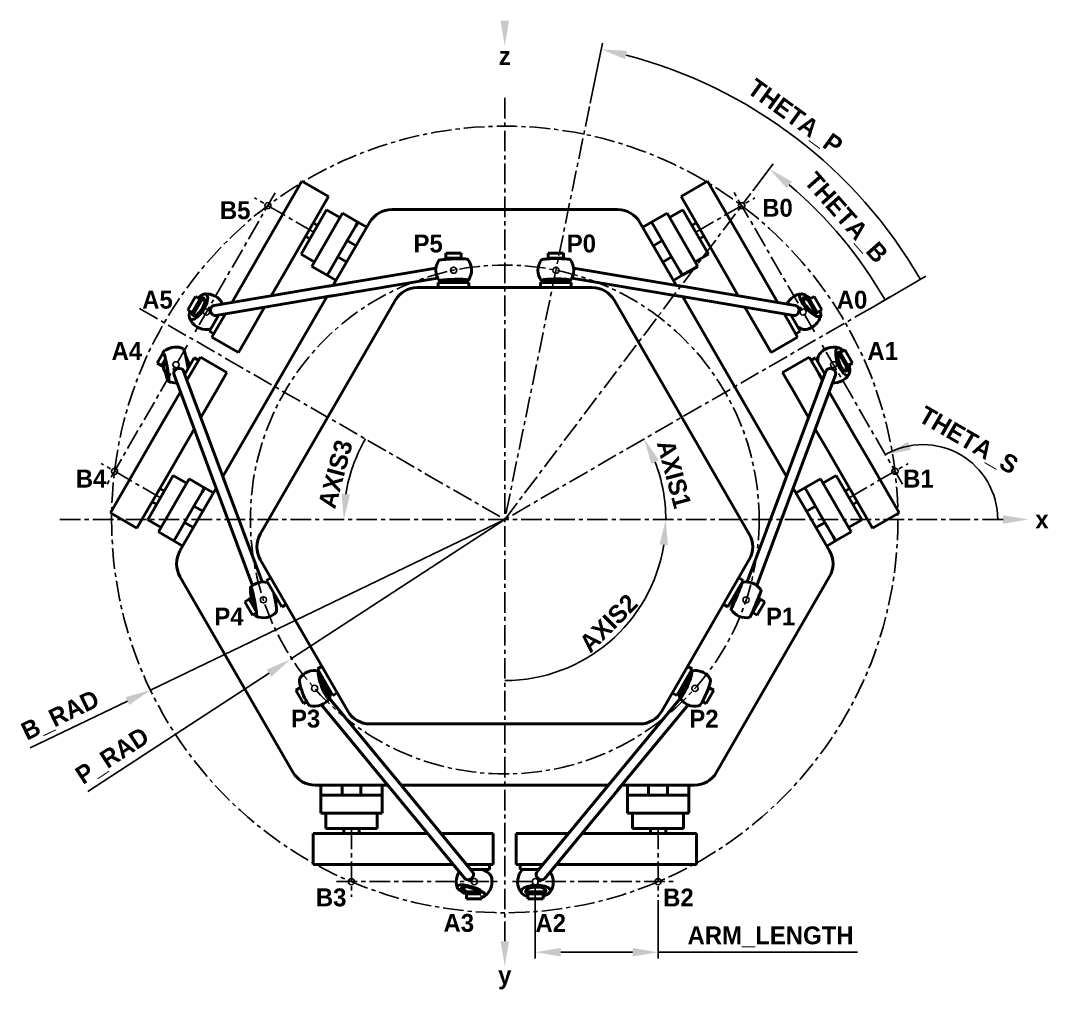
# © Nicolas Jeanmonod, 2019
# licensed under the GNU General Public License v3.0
# Model space of a CAD drawing. Header units: millimetres. Extents: x -95 to 106, y -92 to 221.
# Drawn here: x -94.8 to 106.5, y -92 to 97.7 of the extents above; entities that cross this region are included whole.
import ezdxf

# ---------------------------------------------------------------- set-up
doc = ezdxf.new("R2010")
doc.units = ezdxf.units.MM
doc.header["$LTSCALE"] = 12.7
doc.linetypes.add('CENTER', pattern=[50.8, 31.75, -6.35, 6.35, -6.35])
doc.layers.add('cotes', color=7, linetype='Continuous')
doc.layers.add('points', color=7, linetype='Continuous')
doc.layers.add('Stewart Platform', color=7, linetype='Continuous', lineweight=40)
doc.styles.get("Standard").update_dxf_attribs({"font": 'Comfortaa-Bold.ttf'})
doc.dimstyles.new('ISO-25', dxfattribs={"dimtxt": 3.5, "dimasz": 5, "dimexe": 1.25, "dimexo": 0.625, "dimgap": 1, "dimtad": 1, "dimdec": 8, "dimtxsty": 'Standard', "dimcen": 2.5, "dimadec": 0, "dimazin": 0, "dimtfac": 1, "dimtmove": 0, "dimatfit": 3, "dimfxl": 1, "dimarcsym": 0})

# ---------------------------------------------------------------- blocks, each defined once
blk = doc.blocks.new('*D12')
at = {"layer": 'cotes', "color": 0, "lineweight": -2}
for p, q in [((0, 0), (-41.97, -27.36)), ((-46.16, -30.09), (-81.65, -53.23))]:
    blk.add_line(p, q, dxfattribs=at)
at = {"layer": 'cotes', "color": 0}
blk.add_solid([(-45.7, -30.79), (-46.61, -29.39), (-41.97, -27.36)], dxfattribs=at)
at = {"layer": 'Defpoints', "color": 0}
for p in [(0, 0), (-41.97, -27.36)]:
    blk.add_point(p, dxfattribs=at)
at = {"layer": 'cotes', "color": 0, "insert": (-76.72, -46.46), "char_height": 3.5, "attachment_point": 5, "rotation": 33.1001}
blk.add_mtext('P_RAD', dxfattribs=at)
blk = doc.blocks.new('POINT_COORD')
at = {"layer": 'points'}
blk.add_circle((0, 0), 0.2, dxfattribs=at)
blk = doc.blocks.new('*D39')
at = {"layer": 'cotes', "color": 0, "lineweight": -2}
for p, q in [((5.97, -71.53), (5.97, -85.97)), ((30.02, -74.53), (30.02, -85.97)), ((10.97, -84.72), (25.02, -84.72)), ((30.02, -84.72), (69.06, -84.72))]:
    blk.add_line(p, q, dxfattribs=at)
at = {"layer": 'cotes', "color": 0}
for points in [[(10.97, -83.88), (10.97, -85.55), (5.97, -84.72)], [(25.02, -85.55), (25.02, -83.88), (30.02, -84.72)]]:
    blk.add_solid(points, dxfattribs=at)
at = {"layer": 'Defpoints', "color": 0}
for p in [(5.97, -70.9), (30.02, -73.9), (30.02, -84.72)]:
    blk.add_point(p, dxfattribs=at)
at = {"layer": 'cotes', "color": 0, "insert": (52.04, -81.72), "char_height": 3.5, "attachment_point": 5}
blk.add_mtext('ARM_LENGTH', dxfattribs=at)
blk = doc.blocks.new('*D42')
at = {"layer": 'cotes', "color": 0, "lineweight": -2}
for p, q in [((0, 0), (-69.38, -33.39)), ((-73.89, -35.55), (-92.9, -44.7))]:
    blk.add_line(p, q, dxfattribs=at)
at = {"layer": 'cotes', "color": 0}
blk.add_solid([(-73.52, -36.3), (-74.25, -34.8), (-69.38, -33.39)], dxfattribs=at)
at = {"layer": 'Defpoints', "color": 0}
for p in [(0, 0), (-69.38, -33.39)]:
    blk.add_point(p, dxfattribs=at)
at = {"layer": 'cotes', "color": 0, "insert": (-86.94, -38.53), "char_height": 3.5, "attachment_point": 5, "rotation": 25.697}
blk.add_mtext('B_RAD', dxfattribs=at)

msp = doc.modelspace()

# ---------------------------------------------------------------- linework, layer by layer
at = {"layer": 'cotes'}
for p, q in [((16.7124201, 81.4880622), (19.12987896, 93.2753459)), ((48.57517975, 64.34286931), (52.56345423, 69.62575297)), ((72.03962069, 41.5920944), (82.46018322, 47.60840898)), ((72.03962069, 41.5920944), (75.55128489, 43.61955467))]:
    msp.add_line(p, q, dxfattribs=at)
at = {"layer": 'cotes', "linetype": 'CENTER', "ltscale": 0.01}
for p, q in [((0, 82.5591888), (0, -82.5591888)), ((16.58685222, 80.87580595), (0, 0)), ((-44.93407744, 63.97327857), (-60.65180028, 36.74938403)), ((-37.38802036, 56.25185262), (-48.98911489, 62.94974767)), ((0, 0), (48.1986037, 63.84405523)), ((37.38802036, 56.25185262), (48.98911489, 62.94974767)), ((60.65180028, 36.74938403), (44.89103868, 64.04782388)), ((-71.49835482, 41.2795944), (0, 0)), ((72.03962069, 41.5920944), (0, 0)), ((-62.15180028, 34.15130782), (-77.91256188, 6.85286796)), ((77.86952313, 6.92741327), (62.15180028, 34.15130782)), ((-67.40954356, 4.25304912), (-79.01063809, 10.95094417)), ((67.40954356, 4.25304912), (79.01063809, 10.95094417)), ((97.5591888, 0), (-87.5591888, 0)), ((-30.0215232, -60.50490174), (-30.0215232, -73.90069184)), ((30.0215232, -60.50490174), (30.0215232, -73.90069184)), ((-32.93544569, -70.90069184), (-1.5, -70.90069184)), ((1.5, -70.90069184), (33.0215232, -70.90069184))]:
    msp.add_line(p, q, dxfattribs=at)
for radius in [76.99480475, 49.8095835]:
    msp.add_circle((0, 0), radius, dxfattribs=at)
at = {"layer": 'cotes'}
for radius, start, end in [(93.96681796, 30, 75.3608188272), (85.98910934, 30, 49.6172450533), (31.52259936, 150, 170.9023979041), (31.52259936, 360, 20.9023979041), (31.52259936, 270, 350.9023979041)]:
    msp.add_arc((0, 0), radius, start, end, dxfattribs=at)
at = {"layer": 'cotes', "ltscale": 0.01}
msp.add_arc((81.86906704, 0), 14.65162968, 0, 120, dxfattribs=at)
at = {"layer": 'cotes'}
for points in [[(0.83333333, 97.66882684), (-0.83333333, 97.66882684), (0, 92.66882684)], [(23.93741678, 91.727931), (23.55924985, 90.10473429), (18.87874319, 92.05083342)], [(56.23276642, 66.15097845), (55.19031547, 64.85056552), (51.81030214, 68.62812482)], [(30.20054241, 11.60465996), (28.69562301, 10.888423), (27.29937184, 15.76129968)], [(78.94903761, 15.19537443), (79.52386789, 13.63097424), (74.5432522, 12.68868351)], [(-31.95676691, 5.05034088), (-30.29535, 4.91816058), (-31.52259936, 0)], [(31.95676691, -5.05034088), (30.29535, -4.91816058), (31.52259936, 0)], [(97.5591888, -0.83333333), (97.5591888, 0.83333333), (102.5591888, 0)], [(0.83333333, -82.5591888), (-0.83333333, -82.5591888), (0, -87.5591888)]]:
    msp.add_solid(points, dxfattribs=at)
at = {"layer": 'Stewart Platform'}
for p, q in [((-45.93671882, 55.45511671), (-39.71020564, 66.2397539)), ((-34.51032529, 63.23760158), (-39.71020564, 66.2397539)), ((34.51032529, 63.23760158), (39.71020564, 66.2397539)), ((45.93671882, 55.45511671), (39.71020564, 66.2397539)), ((-40.73683847, 52.45296439), (-34.51032529, 63.23760158)), ((40.73683847, 52.45296439), (34.51032529, 63.23760158)), ((-39.88981396, 51.918619), (-34.88622676, 60.58508625)), ((-32.28628659, 59.08401009), (-34.88622676, 60.58508625)), ((22.12911358, 60.66527075), (-22.12911358, 60.66527075)), ((34.88622676, 60.58508625), (32.28628659, 59.08401009)), ((34.88622676, 60.58508625), (39.88981396, 51.918619)), ((-37.79023251, 49.55089611), (-31.78592787, 59.95065681)), ((-28.75266433, 58.19940129), (-31.78592787, 59.95065681)), ((28.75266433, 58.19940129), (31.78592787, 59.95065681)), ((31.78592787, 59.95065681), (37.79023251, 49.55089611)), ((-36.63748228, 57.55182271), (-37.50412901, 58.05218143)), ((-26.46234721, 58.16347715), (-33.57354243, 45.84652572)), ((-30.83084497, 54.59988685), (-29.25302305, 57.33275457)), ((-29.25302305, 57.33275457), (-28.75266433, 58.19940129)), ((-28.75266433, 58.19940129), (-27.01937088, 57.19868385)), ((33.57354243, 45.84652572), (26.46234721, 58.16347715)), ((27.01937088, 57.19868385), (28.75266433, 58.19940129)), ((28.75266433, 58.19940129), (29.25302305, 57.33275457)), ((29.25302305, 57.33275457), (30.83084497, 54.59988685)), ((37.50412901, 58.05218143), (36.63748228, 57.55182271)), ((-45.93671882, 55.45511671), (-48.41889021, 51.15586975)), ((-39.00520517, 55.45224126), (-38.13855844, 54.95188254)), ((-30.83084497, 54.59988685), (-32.67878833, 51.39915504)), ((-30.83084497, 54.59988685), (-29.09755152, 53.59916941)), ((29.09755152, 53.59916941), (30.83084497, 54.59988685)), ((32.67878833, 51.39915504), (30.83084497, 54.59988685)), ((38.13855844, 54.95188254), (39.00520517, 55.45224126)), ((45.93671882, 55.45511671), (48.41889021, 51.15586975)), ((-40.73683847, 52.45296439), (-43.21900986, 48.15371743)), ((40.73683847, 52.45296439), (43.21900986, 48.15371743)), ((-53.40973319, 42.51147615), (-48.41889021, 51.15586975)), ((-39.88981396, 51.918619), (-37.28987379, 50.41754284)), ((-34.25661025, 48.66628732), (-32.67878833, 51.39915504)), ((-30.94549488, 50.3984376), (-32.67878833, 51.39915504)), ((-11.55828643, 51.09561561), (-11.55828643, 50.93096229)), ((-8.45606237, 51.09561561), (-11.55828643, 51.09561561)), ((-11.50825056, 52.14636892), (-11.50825056, 51.14565148)), ((-8.50609824, 52.14636892), (-11.50825056, 52.14636892)), ((-8.50609824, 51.14565148), (-11.50825056, 51.14565148)), ((-11.00789184, 51.14565148), (-11.00789184, 51.09561561)), ((-9.00645696, 51.09561561), (-9.00645696, 51.14565148)), ((-8.50609824, 51.14565148), (-8.50609824, 52.14636892)), ((-8.45606237, 51.023378), (-8.45606237, 51.09561561)), ((8.45606237, 51.09561561), (8.45606237, 51.01572871)), ((11.55828643, 51.09561561), (8.45606237, 51.09561561)), ((8.50609824, 52.14636892), (8.50609824, 51.14565148)), ((11.50825056, 52.14636892), (8.50609824, 52.14636892)), ((11.50825056, 51.14565148), (8.50609824, 51.14565148)), ((9.00645696, 51.14565148), (9.00645696, 51.09561561)), ((11.00789184, 51.09561561), (11.00789184, 51.14565148)), ((11.50825056, 51.14565148), (11.50825056, 52.14636892)), ((11.55828643, 51.03445812), (11.55828643, 51.09561561)), ((32.67878833, 51.39915504), (30.94549488, 50.3984376)), ((32.67878833, 51.39915504), (34.25661025, 48.66628732)), ((37.28987379, 50.41754284), (39.88981396, 51.918619)), ((53.40973319, 42.51147615), (48.41889021, 51.15586975)), ((-34.75696897, 47.79964059), (-37.79023251, 49.55089611)), ((-13.48314666, 49.22431467), (-34.83418484, 45.6345745)), ((-34.75696897, 47.79964059), (-34.25661025, 48.66628732)), ((34.83418484, 45.6345745), (13.48314666, 49.22431467)), ((34.25661025, 48.66628732), (34.75696897, 47.79964059)), ((34.75696897, 47.79964059), (37.79023251, 49.55089611)), ((-45.73120773, 43.80246308), (-43.21900986, 48.15371743)), ((-33.02367552, 46.79892315), (-34.75696897, 47.79964059)), ((-34.50234203, 43.66084151), (-13.15130385, 47.25058168)), ((-13.00932672, 46.39224364), (-13.00932672, 45.3915262)), ((-7.00502208, 46.39224364), (-13.00932672, 46.39224364)), ((-11.55828643, 46.83105371), (-11.55828643, 46.49231538)), ((-8.45606237, 46.83105371), (-11.55828643, 46.83105371)), ((-8.45606237, 46.49231538), (-11.55828643, 46.49231538)), ((-11.00789184, 46.49231538), (-11.00789184, 46.39224364)), ((-9.00645696, 46.39224364), (-9.00645696, 46.49231538)), ((-8.45606237, 46.49231538), (-8.45606237, 46.83105371)), ((-7.00502208, 45.3915262), (-7.00502208, 46.39224364)), ((7.00502208, 46.39224364), (7.00502208, 45.3915262)), ((13.00932672, 46.39224364), (7.00502208, 46.39224364)), ((8.45606237, 46.83105371), (8.45606237, 46.49231538)), ((11.55828643, 46.83105371), (8.45606237, 46.83105371)), ((11.55828643, 46.49231538), (8.45606237, 46.49231538)), ((9.00645696, 46.49231538), (9.00645696, 46.39224364)), ((11.00789184, 46.39224364), (11.00789184, 46.49231538)), ((11.55828643, 46.49231538), (11.55828643, 46.83105371)), ((13.00932672, 45.3915262), (13.00932672, 46.39224364)), ((13.15130385, 47.25058168), (34.50234203, 43.66084151)), ((34.75696897, 47.79964059), (33.02367552, 46.79892315)), ((45.73120773, 43.80246308), (43.21900986, 48.15371743)), ((-33.91458796, 45.7891859), (-56.92136085, 41.92106781)), ((-17.12552638, 45.3915262), (17.12552638, 45.3915262)), ((56.92136085, 41.92106781), (33.91458796, 45.7891859)), ((-60.56248403, 43.63223371), (-62.06356019, 41.03229353)), ((-59.69583731, 43.13187499), (-61.19691347, 40.53193481)), ((-59.62748704, 43.15018939), (-61.17859907, 40.46358454)), ((-59.33413104, 42.98082023), (-60.88524307, 40.29421538)), ((-59.69583731, 43.13187499), (-60.56248403, 43.63223371)), ((-59.90268433, 42.67353369), (-59.94601667, 42.69855163)), ((-59.33413104, 42.98082023), (-59.62748704, 43.15018939)), ((-56.58951803, 39.94733482), (-33.58274514, 43.81545291)), ((-34.87125838, 43.59881577), (-55.19331122, 8.39998773)), ((-47.872978, -2.861035), (-21.45876001, 42.8897326)), ((21.45876001, 42.8897326), (47.872978, -2.861035)), ((33.58274514, 43.81545291), (56.58951803, 39.94733482)), ((55.19331122, 8.39998773), (34.87125838, 43.59881577)), ((59.62748704, 43.15018939), (59.33413104, 42.98082023)), ((59.33413104, 42.98082023), (60.82842955, 40.39261929)), ((59.62748704, 43.15018939), (61.16085223, 40.49432296)), ((60.56248403, 43.63223371), (59.69583731, 43.13187499)), ((59.69583731, 43.13187499), (61.18769315, 40.54790487)), ((59.94601667, 42.69855163), (59.90268433, 42.67353369)), ((60.56248403, 43.63223371), (62.06356019, 41.03229353)), ((-62.06356019, 41.03229353), (-61.19691347, 40.53193481)), ((-61.17859907, 40.46358454), (-60.88524307, 40.29421538)), ((-60.94673411, 40.96525818), (-60.90340177, 40.94024024)), ((-55.46315672, 38.95484226), (-54.70744913, 40.2637662)), ((-50.26327637, 35.95268994), (-47.02892368, 41.55475313)), ((50.26327637, 35.95268994), (47.02892368, 41.55475313)), ((55.46315672, 38.95484226), (54.70744913, 40.2637662)), ((60.90340177, 40.94024024), (60.94673411, 40.96525818)), ((61.32879164, 40.60807471), (62.06356019, 41.03229353)), ((-55.98720338, 40.04860171), (-57.8308796, 36.85526081)), ((-55.46315672, 38.95484226), (-57.33950192, 35.70491704)), ((55.46315672, 38.95484226), (57.33950192, 35.70491704)), ((55.98720338, 40.04860171), (57.8308796, 36.85526081)), ((-57.8308796, 36.85526081), (-56.96423288, 36.35490209)), ((56.96423288, 36.35490209), (57.8308796, 36.85526081)), ((-57.33950192, 35.70491704), (-52.13962157, 32.70276472)), ((-50.26327637, 35.95268994), (-52.13962157, 32.70276472)), ((50.26327637, 35.95268994), (52.13962157, 32.70276472)), ((52.13962157, 32.70276472), (57.33950192, 35.70491704)), ((-68.06786483, 30.63253283), (-66.56678867, 33.23247301)), ((-66.40409972, 33.1385445), (-66.56678867, 33.23247301)), ((65.49536861, 32.67166479), (65.33843568, 32.58105953)), ((66.88954771, 29.89445468), (65.33843568, 32.58105953)), ((67.18290371, 30.06382384), (65.63448684, 32.74576053)), ((67.20121811, 30.13217411), (65.70014195, 32.73211429)), ((66.56678867, 33.23247301), (65.76653198, 32.77044459)), ((65.95032131, 32.29879093), (65.90698897, 32.27377299)), ((68.06786483, 30.63253283), (66.56678867, 33.23247301)), ((-68.06786483, 30.63253283), (-67.20121811, 30.13217411)), ((-67.20121811, 30.13217411), (-66.50897321, 31.33117745)), ((-67.18290371, 30.06382384), (-66.48958734, 31.26468302)), ((-66.95103875, 30.56549748), (-66.90770641, 30.54047954)), ((-66.88954771, 29.89445468), (-66.36780635, 30.79813723)), ((-62.67670815, 28.46203956), (-60.83303192, 31.65538046)), ((-62.11578948, 30.31119933), (-61.93857274, 30.61814774)), ((-62.028161, 29.78549966), (-61.64521674, 30.44877858)), ((-61.64521674, 30.44877858), (-61.93857274, 30.61814774)), ((-61.46746136, 28.55508156), (-59.59111616, 31.80500678)), ((-59.9663852, 31.15502174), (-60.83303192, 31.65538046)), ((-54.39123581, 28.80285446), (-59.59111616, 31.80500678)), ((59.59111616, 31.80500678), (54.39123581, 28.80285446)), ((61.46746136, 28.55508156), (59.59111616, 31.80500678)), ((60.83303192, 31.65538046), (59.9663852, 31.15502174)), ((62.67670815, 28.46203956), (60.83303192, 31.65538046)), ((66.90770641, 30.54047954), (66.95103875, 30.56549748)), ((67.20121811, 30.13217411), (68.06786483, 30.63253283)), ((-67.18290371, 30.06382384), (-66.88954771, 29.89445468)), ((-64.7653901, 28.3348106), (-56.61189218, 6.47630178)), ((-54.73666787, 7.17578397), (-62.89016578, 29.03429279)), ((-61.46746136, 28.55508156), (-62.22316894, 27.24615763)), ((-61.83374936, 29.92208701), (-61.92041404, 29.97212288)), ((-56.26758101, 25.55292924), (-54.39123581, 28.80285446)), ((56.26758101, 25.55292924), (54.39123581, 28.80285446)), ((62.89016578, 29.03429279), (54.73666787, 7.17578397)), ((56.61189218, 6.47630178), (64.7653901, 28.3348106)), ((61.46746136, 28.55508156), (62.22316894, 27.24615763)), ((66.88954771, 29.89445468), (67.18290371, 30.06382384)), ((-63.52088489, 24.99844767), (-68.51172787, 16.35405407)), ((-56.26758101, 25.55292924), (-59.5019337, 19.95086606)), ((56.26758101, 25.55292924), (59.5019337, 19.95086606)), ((63.52088489, 24.99844767), (68.51172787, 16.35405407)), ((-70.99389925, 12.05480711), (-68.51172787, 16.35405407)), ((-60.79964964, 17.7031561), (-63.31184752, 13.35190175)), ((60.79964964, 17.7031561), (63.31184752, 13.35190175)), ((70.99389925, 12.05480711), (68.51172787, 16.35405407)), ((-65.7940189, 9.05265479), (-63.31184752, 13.35190175)), ((65.7940189, 9.05265479), (63.31184752, 13.35190175)), ((-70.99389925, 12.05480711), (-77.22041244, 1.27016992)), ((70.99389925, 12.05480711), (77.22041244, 1.27016992)), ((-65.7940189, 9.05265479), (-72.02053209, -1.7319824)), ((-69.91133716, -0.08018451), (-64.90774996, 8.58628275)), ((-62.30780979, 7.08520659), (-64.90774996, 8.58628275)), ((64.90774996, 8.58628275), (62.30780979, 7.08520659)), ((64.90774996, 8.58628275), (69.91133716, -0.08018451)), ((65.7940189, 9.05265479), (72.02053209, -1.7319824)), ((-67.81175571, -2.44790739), (-61.80745107, 7.95185331)), ((-66.65900548, 5.55301921), (-67.52565221, 6.05337793)), ((-56.49102717, 6.15227778), (-63.60222239, -6.16467365)), ((-58.77418753, 6.20059779), (-61.80745107, 7.95185331)), ((-59.27454625, 5.33395107), (-58.77418753, 6.20059779)), ((-58.77418753, 6.20059779), (-57.04089408, 5.19988035)), ((-56.93779323, 7.35000174), (-49.37108032, -12.9354098)), ((-47.495856, -12.23592761), (-55.06256891, 8.04948393)), ((55.06256891, 8.04948393), (47.495856, -12.23592761)), ((49.37108032, -12.9354098), (56.93779323, 7.35000174)), ((63.60222239, -6.16467365), (56.49102717, 6.15227778)), ((57.04089408, 5.19988035), (58.77418753, 6.20059779)), ((58.77418753, 6.20059779), (61.80745107, 7.95185331)), ((58.77418753, 6.20059779), (59.27454625, 5.33395107)), ((61.80745107, 7.95185331), (67.81175571, -2.44790739)), ((67.52565221, 6.05337793), (66.65900548, 5.55301921)), ((-60.85236817, 2.60108334), (-59.27454625, 5.33395107)), ((59.27454625, 5.33395107), (60.85236817, 2.60108334)), ((-69.02672837, 3.45343775), (-68.16008164, 2.95307903)), ((-60.85236817, 2.60108334), (-62.70031153, -0.59964846)), ((-60.85236817, 2.60108334), (-59.11907472, 1.6003659)), ((59.11907472, 1.6003659), (60.85236817, 2.60108334)), ((62.70031153, -0.59964846), (60.85236817, 2.60108334)), ((68.16008164, 2.95307903), (69.02672837, 3.45343775)), ((-72.02053209, -1.7319824), (-77.22041244, 1.27016992)), ((72.02053209, -1.7319824), (77.22041244, 1.27016992)), ((-69.91133716, -0.08018451), (-67.31139699, -1.58126067)), ((-64.27813345, -3.33251619), (-62.70031153, -0.59964846)), ((-60.96701808, -1.6003659), (-62.70031153, -0.59964846)), ((62.70031153, -0.59964846), (60.96701808, -1.6003659)), ((62.70031153, -0.59964846), (64.27813345, -3.33251619)), ((67.31139699, -1.58126067), (69.91133716, -0.08018451)), ((-64.77849217, -4.19916291), (-67.81175571, -2.44790739)), ((-64.77849217, -4.19916291), (-64.27813345, -3.33251619)), ((64.27813345, -3.33251619), (64.77849217, -4.19916291)), ((64.77849217, -4.19916291), (67.81175571, -2.44790739)), ((-63.04519872, -5.19988035), (-64.77849217, -4.19916291)), ((64.77849217, -4.19916291), (63.04519872, -5.19988035)), ((-30.74745161, -37.526904), (-47.872978, -7.8646222)), ((47.872978, -7.8646222), (30.74745161, -37.526904)), ((-63.60222239, -11.16826085), (-41.47310881, -49.4970099)), ((-45.81487816, -11.42935567), (-46.68152489, -11.92971439)), ((-46.68152489, -11.92971439), (-43.67937257, -17.12959474)), ((41.47310881, -49.4970099), (63.60222239, -11.16826085)), ((43.67937257, -17.12959474), (46.68152489, -11.92971439)), ((46.68152489, -11.92971439), (45.81487816, -11.42935567)), ((44.49155739, -15.92299286), (46.04266942, -13.23638802)), ((45.76747212, -13.71304372), (45.68080745, -13.66300784)), ((46.12770435, -13.28548296), (46.04266942, -13.23638802)), ((-50.04755875, -15.6063884), (-50.91420548, -16.10674712)), ((-50.04755875, -15.6063884), (-48.79666195, -17.77300521)), ((-49.73588836, -15.36866897), (-50.02924435, -15.53803813)), ((-50.02924435, -15.53803813), (-48.80442897, -17.65948059)), ((-49.75404706, -16.01469383), (-49.79737939, -16.03971176)), ((-49.73588836, -15.36866897), (-48.89912785, -16.81798067)), ((-45.12508545, -14.82569007), (-44.49155739, -15.92299286)), ((-44.93486444, -15.83263917), (-44.78491338, -16.09236203)), ((-44.78491338, -16.09236203), (-44.49155739, -15.92299286)), ((-44.76675468, -15.44633717), (-44.68009001, -15.39630129)), ((44.49155739, -15.92299286), (44.78491338, -16.09236203)), ((44.68009001, -15.39630129), (44.76675468, -15.44633717)), ((44.78491338, -16.09236203), (45.51162891, -14.83365381)), ((48.47813232, -18.22464298), (50.02924435, -15.53803813)), ((48.54648259, -18.20632858), (50.04755875, -15.6063884)), ((49.39883058, -15.95247017), (49.73588836, -15.36866897)), ((50.02924435, -15.53803813), (49.73588836, -15.36866897)), ((49.79737939, -16.03971176), (49.75404706, -16.01469383)), ((50.91420548, -16.10674712), (50.04755875, -15.6063884)), ((-50.91420548, -16.10674712), (-49.41312932, -18.7066873)), ((-43.67937257, -17.12959474), (-42.81272584, -16.62923602)), ((42.81272584, -16.62923602), (43.67937257, -17.12959474)), ((48.75332962, -17.74798728), (48.79666195, -17.77300521)), ((49.41312932, -18.7066873), (50.91420548, -16.10674712)), ((-49.41312932, -18.7066873), (-48.80884995, -18.35780644)), ((48.44896086, -18.20780083), (48.47813232, -18.22464298)), ((48.54648259, -18.20632858), (49.41312932, -18.7066873)), ((-35.80770376, -28.76229017), (-36.67435049, -29.26264889)), ((-36.67435049, -29.26264889), (-33.67219817, -34.46252924)), ((33.67219817, -34.46252924), (36.67435049, -29.26264889)), ((36.67435049, -29.26264889), (35.80770376, -28.76229017)), ((-36.03549502, -30.56932252), (-36.1989082, -30.66366916)), ((-36.17967279, -30.99707593), (-34.77773898, -33.42529653)), ((-36.03549502, -30.56932252), (-34.48438299, -33.25592737)), ((-35.67363305, -30.99594234), (-35.76029772, -31.04597822)), ((34.48438299, -33.25592737), (36.03549502, -30.56932252)), ((34.77773898, -33.42529653), (36.25071787, -30.87402225)), ((35.76029772, -31.04597822), (35.67363305, -30.99594234)), ((36.27684376, -30.70866528), (36.03549502, -30.56932252)), ((-40.04038435, -32.9393229), (-40.90703108, -33.43968162)), ((-40.90703108, -33.43968162), (-39.40595492, -36.0396218)), ((-40.04038435, -32.9393229), (-39.78674593, -33.37863754)), ((-39.95725721, -32.83355298), (-40.02206995, -32.87097263)), ((-40.02206995, -32.87097263), (-39.86174794, -33.14865851)), ((-39.78898908, -33.37194426), (-39.79020499, -33.37264626)), ((-34.77773898, -33.42529653), (-34.48438299, -33.25592737)), ((-34.75958028, -32.77927167), (-34.67291561, -32.72923579)), ((-33.67219817, -34.46252924), (-32.80555144, -33.96217052)), ((32.80555144, -33.96217052), (33.67219817, -34.46252924)), ((34.48438299, -33.25592737), (34.77773898, -33.42529653)), ((34.67291561, -32.72923579), (34.75958028, -32.77927167)), ((39.40595492, -36.0396218), (40.90703108, -33.43968162)), ((39.67922424, -33.56487057), (40.04038435, -32.9393229)), ((39.79020499, -33.37264626), (39.76092411, -33.35574094)), ((39.79682846, -33.26110233), (40.02206995, -32.87097263)), ((40.02206995, -32.87097263), (39.95133692, -32.83013489)), ((40.90703108, -33.43968162), (40.04038435, -32.9393229)), ((-39.40595492, -36.0396218), (-38.78464709, -35.68090955)), ((-20.56022688, -51.71032544), (-34.34455215, -35.01465406)), ((34.34455215, -35.01465406), (20.56022688, -51.71032544)), ((38.69023206, -35.62639901), (39.40595492, -36.0396218)), ((-35.88793366, -36.28890487), (-22.10360839, -52.98457624)), ((22.10360839, -52.98457624), (35.88793366, -36.28890487)), ((26.41421799, -40.0286976), (-26.41421799, -40.0286976)), ((-37.13987518, -51.9988035), (-22.91748474, -51.9988035)), ((-36.02582784, -54.00023838), (-36.02582784, -51.9988035)), ((-31.86946657, -54.00023838), (-31.86946657, -51.9988035)), ((-28.17357983, -51.9988035), (-28.17357983, -54.00023838)), ((-24.01721856, -51.9988035), (-24.01721856, -54.00023838)), ((-22.69730423, -52.26548768), (-7.84402926, -70.25587842)), ((-6.30064775, -68.98162761), (-21.15392272, -50.99123687)), ((-20.32205284, -51.9988035), (20.32205284, -51.9988035)), ((21.15392272, -50.99123687), (6.30064775, -68.98162761)), ((7.84402926, -70.25587842), (22.69730423, -52.26548768)), ((22.91748474, -51.9988035), (37.13987518, -51.9988035)), ((24.01721856, -54.00023838), (24.01721856, -51.9988035)), ((28.17357983, -54.00023838), (28.17357983, -51.9988035)), ((31.86946657, -51.9988035), (31.86946657, -54.00023838)), ((36.02582784, -51.9988035), (36.02582784, -54.00023838)), ((-36.02582784, -54.00023838), (-36.02582784, -57.50274942)), ((-35.0251104, -54.00023838), (-36.02582784, -54.00023838)), ((-31.86946657, -54.00023838), (-35.0251104, -54.00023838)), ((-31.86946657, -54.00023838), (-28.17357983, -54.00023838)), ((-25.017936, -54.00023838), (-28.17357983, -54.00023838)), ((-24.01721856, -54.00023838), (-25.017936, -54.00023838)), ((-24.01721856, -54.00023838), (-24.01721856, -57.50274942)), ((24.01721856, -54.00023838), (24.01721856, -57.50274942)), ((25.017936, -54.00023838), (24.01721856, -54.00023838)), ((28.17357983, -54.00023838), (25.017936, -54.00023838)), ((28.17357983, -54.00023838), (31.86946657, -54.00023838)), ((35.0251104, -54.00023838), (31.86946657, -54.00023838)), ((36.02582784, -54.00023838), (35.0251104, -54.00023838)), ((36.02582784, -54.00023838), (36.02582784, -57.50274942)), ((-24.01721856, -57.50274942), (-36.02582784, -57.50274942)), ((-35.0251104, -57.50274942), (-35.0251104, -60.50490174)), ((-25.017936, -60.50490174), (-25.017936, -57.50274942)), ((36.02582784, -57.50274942), (24.01721856, -57.50274942)), ((25.017936, -57.50274942), (25.017936, -60.50490174)), ((35.0251104, -60.50490174), (35.0251104, -57.50274942)), ((-37.5102068, -61.50561918), (-37.5102068, -67.50992382)), ((-25.05718043, -61.50561918), (-37.5102068, -61.50561918)), ((-25.017936, -60.50490174), (-35.0251104, -60.50490174)), ((-31.52259936, -60.50490174), (-31.52259936, -61.50561918)), ((-28.52044704, -61.50561918), (-28.52044704, -60.50490174)), ((-25.05718043, -61.50561918), (-20.09283765, -61.50561918)), ((-15.06844191, -61.50561918), (-20.09283765, -61.50561918)), ((-6.00430464, -61.50561918), (-12.47301002, -61.50561918)), ((-6.00430464, -61.50561918), (-2.25161424, -61.50561918)), ((-2.25161424, -67.50992382), (-2.25161424, -61.50561918)), ((2.25161424, -61.50561918), (2.25161424, -67.50992382)), ((6.00430464, -61.50561918), (2.25161424, -61.50561918)), ((6.00430464, -61.50561918), (12.47301002, -61.50561918)), ((15.06844191, -61.50561918), (20.09283765, -61.50561918)), ((25.05718043, -61.50561918), (20.09283765, -61.50561918)), ((35.0251104, -60.50490174), (25.017936, -60.50490174)), ((25.05718043, -61.50561918), (37.5102068, -61.50561918)), ((28.52044704, -60.50490174), (28.52044704, -61.50561918)), ((31.52259936, -61.50561918), (31.52259936, -60.50490174)), ((37.5102068, -61.50561918), (37.5102068, -67.50992382)), ((-25.05718043, -67.50992382), (-37.5102068, -67.50992382)), ((-25.05718043, -67.50992382), (-20.09283765, -67.50992382)), ((-10.1111517, -67.50992382), (-20.09283765, -67.50992382)), ((-6.00430464, -67.50992382), (-7.51571981, -67.50992382)), ((-6.00430464, -67.50992382), (-2.25161424, -67.50992382)), ((-3.00215232, -68.51064126), (-3.00215232, -67.50992382)), ((6.00430464, -67.50992382), (2.25161424, -67.50992382)), ((3.00215232, -67.50992382), (3.00215232, -68.51064126)), ((6.00430464, -67.50992382), (7.51571981, -67.50992382)), ((10.1111517, -67.50992382), (20.09283765, -67.50992382)), ((25.05718043, -67.50992382), (20.09283765, -67.50992382)), ((25.05718043, -67.50992382), (37.5102068, -67.50992382)), ((-6.68950478, -68.51064126), (-3.00215232, -68.51064126)), ((6.68950478, -68.51064126), (3.00215232, -68.51064126)), ((-7.55541667, -72.87527491), (-7.55541667, -73.21401323)), ((-7.55541667, -72.87527491), (-4.96204215, -72.87527491)), ((-7.55541667, -73.21401323), (-4.68600479, -73.21401323)), ((-7.5053808, -73.2640491), (-7.5053808, -74.26476654)), ((-7.5053808, -73.2640491), (-4.67528611, -73.2640491)), ((-7.5053808, -74.26476654), (-4.50322848, -74.26476654)), ((-7.00502208, -73.21401323), (-7.00502208, -73.2640491)), ((-5.0035872, -73.2640491), (-5.0035872, -73.21401323)), ((-4.50322848, -74.26476654), (-4.50322848, -73.5957693)), ((4.45319261, -72.87527491), (4.45319261, -73.21401323)), ((7.55541667, -72.87527491), (4.45319261, -72.87527491)), ((7.55541667, -73.21401323), (4.45319261, -73.21401323)), ((4.50322848, -73.2640491), (4.50322848, -74.26476654)), ((7.5053808, -73.2640491), (4.50322848, -73.2640491)), ((7.5053808, -74.26476654), (4.50322848, -74.26476654)), ((5.0035872, -73.21401323), (5.0035872, -73.2640491)), ((7.00502208, -73.2640491), (7.00502208, -73.21401323)), ((7.5053808, -74.26476654), (7.5053808, -73.2640491)), ((7.55541667, -73.21401323), (7.55541667, -72.87527491))]:
    msp.add_line(p, q, dxfattribs=at)
for centre, radius, start, end in [((-22.12911358, 55.66168355), 5.0035872, 90, 150), ((22.12911358, 55.66168355), 5.0035872, 30, 90), ((-10.0071744, 48.79396549), 3.50251104, 146.8647862696, 181.8341319848), ((-10.0071744, 48.79396549), 3.50251104, 326.8647862696, 36.8034776999), ((10.0071744, 48.79396549), 3.50251104, 145.3337017666, 215.4275901235), ((10.0071744, 48.79396549), 3.50251104, 0.3806459451, 35.4275901235), ((-10.0071744, 48.79396549), 3.50251104, 181.8341319848, 216.8034776999), ((10.0071744, 48.79396549), 3.50251104, 325.3337017666, 0.3806459451), ((-10.0071744, 48.79396549), 2.5017936, 308.3161344737, 312.243536117), ((10.0071744, 48.79396549), 2.5017936, 229.0857173188, 231.6838655263), ((10.0071744, 48.79396549), 2.5017936, 308.3161344737, 311.6755745713), ((-17.12552638, 40.387939), 5.0035872, 90, 150), ((17.12552638, 40.387939), 5.0035872, 30, 90), ((-58.40975558, 40.65606191), 2.5017936, 98.5281763906, 111.6838655263), ((-58.40975558, 40.65606191), 3.50251104, 26.1454034249, 96.2144025037), ((58.40975558, 40.65606191), 3.50251104, 95.0236282031, 153.8545965751), ((58.40975558, 40.65606191), 2.5017936, 68.3161344737, 91.0026515574), ((-58.40975558, 40.65606191), 2.5017936, 188.3161344737, 196.9673735802), ((-58.40975558, 40.65606191), 3.50251104, 199.2811474672, 276.2144025037), ((58.40975558, 40.65606191), 3.50251104, 312.3644158259, 349.7052034488), ((58.40975558, 40.65606191), 3.50251104, 275.0236282031, 312.3644158259), ((-64.41406022, 30.25630121), 3.50251104, 133.1650193268, 135.7782811774), ((-64.41406022, 30.25630121), 3.50251104, 65.7005436325, 124.6230664749), ((64.41406022, 30.25630121), 3.50251104, 110.228206429, 147.8551706588), ((64.41406022, 30.25630121), 3.50251104, 72.6012421992, 110.228206429), ((-64.41406022, 30.25630121), 2.5017936, 8.3161344737, 36.6856353288), ((-64.41406022, 30.25630121), 2.5017936, 188.3161344737, 231.9535840845), ((64.41406022, 30.25630121), 3.50251104, 266.1454034249, 327.8551706588), ((64.41406022, 30.25630121), 2.5017936, 330.0979078522, 351.6838655263), ((-64.41406022, 30.25630121), 3.50251104, 245.7005436325, 273.8545965751), ((-43.53974437, -5.3628286), 5.0035872, 150, 210), ((43.53974437, -5.3628286), 5.0035872, 330, 30), ((-59.26898877, -8.66646725), 5.0035872, 150, 210), ((59.26898877, -8.66646725), 5.0035872, 330, 30), ((-47.26040087, -15.7305155), 3.50251104, 76.7081924067, 135.7782811774), ((47.26040087, -15.7305155), 3.50251104, 67.4530569728, 102.3118012796), ((47.26040087, -15.7305155), 3.50251104, 32.5943126659, 67.4530569728), ((-47.26040087, -15.7305155), 2.5017936, 149.5252407253, 171.6838655263), ((-47.26040087, -15.7305155), 2.5017936, 344.7931894812, 351.6838655263), ((47.26040087, -15.7305155), 2.5017936, 188.3161344737, 195.3573723607), ((47.26040087, -15.7305155), 2.5017936, 8.3161344737, 12.2877520951), ((47.26040087, -15.7305155), 3.50251104, 212.5943126659, 282.3118012796), ((-47.26040087, -15.7305155), 3.50251104, 245.7005436325, 280.739412405), ((-47.26040087, -15.7305155), 3.50251104, 280.739412405, 315.7782811774), ((-37.25322647, -33.06345), 3.50251104, 76.7081924067, 146.3223970619), ((37.25322647, -33.06345), 3.50251104, 66.672460735, 102.0386483668), ((37.25322647, -33.06345), 3.50251104, 31.3062731032, 66.672460735), ((-37.25322647, -33.06345), 2.5017936, 336.471466896, 351.6838655263), ((37.25322647, -33.06345), 2.5017936, 188.3161344737, 200.1992814979), ((-37.25322647, -33.06345), 3.50251104, 290.7888511728, 326.3223970619), ((37.25322647, -33.06345), 3.50251104, 211.3062731032, 282.0386483668), ((-37.25322647, -33.06345), 3.50251104, 255.2553052836, 290.7888511728), ((-26.41421799, -35.0251104), 5.0035872, 210, 270), ((26.41421799, -35.0251104), 5.0035872, 270, 330), ((-37.13987518, -46.9952163), 5.0035872, 210, 270), ((37.13987518, -46.9952163), 5.0035872, 270, 330), ((-6.00430464, -70.91236312), 3.50251104, 162.2036982115, 198.9656351896), ((-6.00430464, -70.91236312), 3.50251104, 146.1454034249, 162.2036982115), ((-6.00430464, -70.91236312), 3.50251104, 305.4417612333, 18.9656351897), ((6.00430464, -70.91236312), 3.50251104, 143.3299206931, 220.3540802401), ((6.00430464, -70.91236312), 3.50251104, 323.3299206931, 33.8545965751), ((-6.00430464, -70.91236312), 2.5017936, 204.5117455666, 231.6838655263), ((6.00430464, -70.91236312), 2.5017936, 222.6717525882, 231.6838655263), ((6.00430464, -70.91236312), 2.5017936, 308.3161344737, 321.0122483449)]:
    msp.add_arc(centre, radius, start, end, dxfattribs=at)
for centre, major_axis, ratio, start_param, end_param in [((-10.07104161, 50.78840828), (2.8728694, 0.09199669), 0.0771788971, 0.0539273939, 3.0876652597), ((-9.94330719, 46.79952271), (2.8728694, 0.09199669), 0.0771788971, 5.2540599992, 10.3961235525), ((-9.94330719, 46.79952271), (2.00040949, 0.06405828), 0.0771788971, 5.5481585481, 10.0535032686), ((59.80292503, 41.92661464), (-1.93685706, 2.12377653), 0.3353619259, 5.0393986078, 10.1790433661), ((59.80292503, 41.92661464), (-1.34865415, 1.47880816), 0.3353619259, 5.2642608875, 9.6384378598), ((59.80292503, 41.92661464), (-1.34865415, 1.47880816), 0.3353619259, 4.9953823005, 5.0767841499), ((-56.75543944, 40.93420132), (-0.16592141, 0.9868665), 0.866149084, 0, 3.1415926536), ((56.75543944, 40.93420132), (-0.16592141, -0.9868665), 0.866149084, 0, 3.1415926536), ((57.01658614, 39.38550917), (-1.93685706, 2.12377653), 0.3353619259, 2.0416383677, 2.891111214), ((-63.82777794, 28.6845517), (0.93761216, 0.34974109), 0.866149084, 6.2831853072, 9.4247779608), ((63.82777794, 28.6845517), (0.93761216, -0.34974109), 0.866149084, 0, 3.1415926536), ((45.41235374, -14.9632548), (-1.10213841, -2.65464365), 0.0210468834, 5.2327289059, 10.3044151291), ((45.41235374, -14.9632548), (-0.76743069, -1.84845658), 0.0210468834, 5.5318216181, 9.8437353555), ((49.108448, -16.49777619), (-1.10213841, -2.65464365), 0.0210468834, 0.0146589405, 3.1269337131), ((-35.41348903, -32.36500891), (-1.02017599, 2.68720728), 0.1824121392, 0.0016669069, 4.2913924752), ((35.43880274, -32.28100162), (-1.13820181, -2.63938225), 0.1590890818, 5.1749534524, 9.6837748375), ((-39.0929639, -33.76189108), (-1.02017599, 2.68720728), 0.1824121392, 0.1295449522, 3.0120477014), ((-35.41348903, -32.36500891), (-0.71035938, 1.87113098), 0.1824121392, 5.7488887037, 10.3494934925), ((35.43880274, -32.28100162), (-0.79254201, -1.8378299), 0.1590890818, 5.4208376788, 10.3097530384), ((39.06765019, -33.84589838), (-1.13820181, -2.63938225), 0.1590890818, 0.1124412104, 3.0291514432), ((-35.41348903, -32.36500891), (-1.02017599, 2.68720728), 0.1824121392, 4.4135750534, 4.4979720507), ((35.43880274, -32.28100162), (-1.13820181, -2.63938225), 0.1590890818, 4.9672372268, 5.0037736827), ((-7.07233851, -69.61875302), (-0.77169075, -0.6371254), 0.866149084, 0, 3.1415926536), ((-5.4202589, -69.09287014), (2.73680222, -0.87849621), 0.2973087274, 0.2185595741, 1.3314614937), ((7.07233851, -69.61875302), (-0.77169075, 0.6371254), 0.866149084, 0, 3.1415926536), ((-6.58835038, -72.7318561), (2.73680222, -0.87849621), 0.2973087274, 5.6684460062, 10.7506449706), ((-6.58835038, -72.7318561), (1.90566446, -0.61170624), 0.2973087274, 0.0541528128, 4.2779513942)]:
    msp.add_ellipse(centre, major_axis=major_axis, ratio=ratio, start_param=start_param, end_param=end_param, dxfattribs=at)
at = {"layer": 'Stewart Platform', "extrusion": (0, 0, -1)}
for centre, major_axis, ratio, start_param, end_param in [((9.99394318, 50.78553191), (-2.87427858, -0.01909562), 0.0989614834, 0.069303315, 3.0722893386), ((10.02040562, 46.80239908), (-2.87427858, -0.01909562), 0.0989614834, 5.2885482588, 10.4316657554), ((10.02040562, 46.80239908), (-2.00139071, -0.01329648), 0.0989614834, 5.6103179625, 10.1198852226), ((-59.96461822, 41.63719159), (1.53388502, 2.43085144), 0.3951682261, 5.2174712571, 10.4003891084), ((-59.96461822, 41.63719159), (1.06806044, 1.69262769), 0.3951682261, 5.4791456848, 10.0747301435), ((-59.57590256, 41.39190917), (1.06806044, 1.69262769), 0.3951682261, 5.9546723106, 5.9883573601), ((-59.57590256, 41.39190917), (1.06806044, 1.69262769), 0.3951682261, 3.4364206006, 3.4701056501), ((-56.85489295, 39.67493223), (1.53388502, 2.43085144), 0.3951682261, 2.5245394326, 2.8373824445), ((-66.37118051, 29.88510499), (-0.53561204, 2.82399748), 0.0969293513, 5.9532962056, 6.3889491467), ((-66.37118051, 29.88510499), (-0.53561204, 2.82399748), 0.0969293513, 0.389457536, 4.3217074462), ((-62.45693994, 30.62749743), (-0.53561204, 2.82399748), 0.0969293513, 0.0678643273, 1.9511410027), ((66.17181099, 30.90401022), (0.99383299, -2.69706099), 0.3520707184, 5.0818748205, 10.2392306693), ((66.17181099, 30.90401022), (0.69201647, -1.87799222), 0.3520707184, 5.3257656083, 9.7679177487), ((-66.37118051, 29.88510499), (-0.37295235, 1.96637944), 0.0969293513, 0.7145838418, 4.0079191674), ((62.65630945, 29.6085922), (0.99383299, -2.69706099), 0.3520707184, 2.1625236867, 2.8765810596), ((66.17181099, 30.90401022), (0.69201647, -1.87799222), 0.3520707184, 5.1153838172, 5.1980819993), ((-49.21752115, -16.10171172), (-0.53561204, 2.82399748), 0.0969293513, 5.1030705146, 10.0428720194), ((-49.21752115, -16.10171172), (-0.37295235, 1.96637944), 0.0969293513, 5.4168587933, 8.9843488569), ((-45.30328059, -15.35931928), (-0.53561204, 2.82399748), 0.0969293513, 1.2831319162, 3.0737283263), ((5.94526672, -69.07660994), (-2.87285674, -0.09239123), 0.3972908567, 0.3062123067, 0.5977505962), ((6.06334256, -72.7481163), (-2.87285674, -0.09239123), 0.3972908567, 5.299181333, 10.4825428059), ((6.06334256, -72.7481163), (-2.00040067, -0.06433299), 0.3972908567, 5.6195707999, 10.2092816159), ((6.04858308, -72.28917801), (-2.00040067, -0.06433299), 0.3972908567, 5.9524984923, 5.9902804868), ((6.04858308, -72.28917801), (-2.00040067, -0.06433299), 0.3972908567, 3.4344974739, 3.4722794685)]:
    msp.add_ellipse(centre, major_axis=major_axis, ratio=ratio, start_param=start_param, end_param=end_param, dxfattribs=at)

# ---------------------------------------------------------------- block references
at = {"layer": 'cotes', "xscale": 3.00215232, "zscale": 3.002152319999999}
for p, yscale, rotation in [((-46.39103868, 61.44974767), 3.00215232, 120), ((-10.0071744, 48.79396549), 3.002152319999999, 120), ((-58.41699142, 40.62018652), 3.002152319999999, 120), ((-64.38660914, 30.28050532), 3.002152319999999, 120), ((-76.41256188, 9.45094417), 3.00215232, 120), ((-47.26040087, -15.7305155), 3.002152319999999, 120), ((-37.25322647, -33.06345), 3.002152319999999, 239.9999999999999), ((37.25322647, -33.06345), 3.002152319999999, 239.9999999999999), ((-30.0215232, -70.90069184), 3.002152319999999, 239.9999999999999), ((-5.96961772, -70.90069184), 3.002152319999999, 239.9999999999999), ((5.96961772, -70.90069184), 3.002152319999999, 239.9999999999999), ((30.0215232, -70.90069184), 3.002152319999999, 239.9999999999999)]:
    msp.add_blockref('POINT_COORD', p, dxfattribs=dict(at, yscale=yscale, rotation=rotation))
at = {"layer": 'cotes', "xscale": 3.002152319999999, "yscale": 3.002152319999999, "zscale": 3.002152319999999}
for p in [(46.39103868, 61.44974767), (10.0071744, 48.79396549), (58.41699142, 40.62018652), (64.38660914, 30.28050532), (76.41256188, 9.45094417), (47.26040087, -15.7305155)]:
    msp.add_blockref('POINT_COORD', p, dxfattribs=at)

# ---------------------------------------------------------------- texts
at = {"layer": 'cotes', "char_height": 3.5, "width": 7.862843261}
for s, insert, attachment_point in [('{z}', (0, 89), 8), ('{B0}', (53.40836021, 60.99483702), 5), ('{B5}', (-52.79143061, 60.51855087), 5), ('{P5}', (-15, 54), 5), ('{P0}', (15, 54), 5), ('{A5}', (-68, 43), 5), ('{A0}', (68, 43), 5), ('{A4}', (-74, 33), 5), ('{A1}', (74, 33), 5), ('{B4}', (-81, 8), 5), ('{B1}', (81, 8), 5), ('{x}', (106.49061043, 0), 6), ('{P4}', (-54, -19), 5), ('{P1}', (54, -19), 5), ('{P3}', (-39, -39), 5), ('{P2}', (39, -39), 5), ('{B3}', (-34, -74), 5), ('{B2}', (34, -74), 5), ('{A3}', (-9, -79), 5), ('{A2}', (9, -79), 5), ('{y}', (0, -92), 8)]:
    msp.add_mtext(s, dxfattribs=dict(at, insert=insert, attachment_point=attachment_point))
at = {"layer": 'cotes', "char_height": 3.5, "attachment_point": 5}
for s, insert, rotation in [('THETA_P', (56.7021438, 78.63378323), 324.204951327), ('THETA_B', (66.6589229, 58.92226205), 311.4746432215), ('THETA_S', (90.69424168, 15.28565086), 330), ('AXIS3', (-33.14591182, 8.8814203), 75), ('AXIS1', (33.14591182, 8.8814203), 285), ('AXIS2', (20.31519602, -20.31519602), 45)]:
    msp.add_mtext(s, dxfattribs=dict(at, insert=insert, rotation=rotation))

# ---------------------------------------------------------------- dimensions: what is measured, and where the dimension line sits
at = {"layer": 'cotes'}
for mpoint, text, picture, middle in [((-69.37999149, -33.38587636), 'B_RAD', '*D42', (-85.64622467, -41.21324039)), ((-41.96782593, -27.35860962), 'P_RAD', '*D12', (-75.08946996, -48.9504388))]:
    dim = msp.add_radius_dim(center=(0, 0), mpoint=mpoint, text=text, dimstyle='ISO-25', dxfattribs=at)
    dim.commit()
    dim.dimension.update_dxf_attribs({"geometry": picture, "text_midpoint": middle, "dimtype": 164})
dim = msp.add_linear_dim(base=(30.0215232, -84.7180322), p1=(5.96961772, -70.90069184), p2=(30.0215232, -73.90069184), text='ARM_LENGTH', dimstyle='ISO-25', dxfattribs=at)
dim.commit()
dim.dimension.update_dxf_attribs({"geometry": '*D39', "text_midpoint": (52.04040924, -81.71707189)})

doc.saveas('drawing.dxf')
